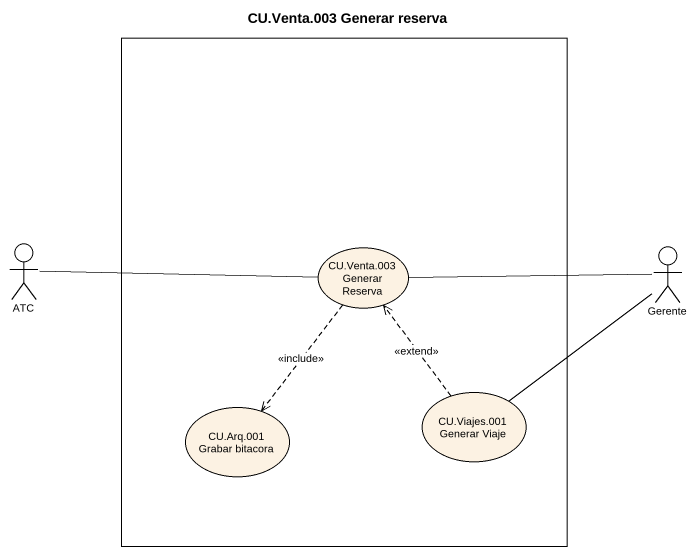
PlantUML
@startuml
title CU.Venta.003 Generar reserva
rectangle " " as rectangle1 {
  usecase "CU.Venta.003 Generar Reserva" as CU_Venta_003_Generar_Reserva
  usecase "CU.Viajes.001 Generar Viaje" as CU_Viajes_001_Generar_Viaje
  usecase "CU.Arq.001 Grabar bitacora" as CU_Arq_001_Grabar_bitacora
}
actor ATC
actor Gerente
ATC -right- CU_Venta_003_Generar_Reserva
CU_Venta_003_Generar_Reserva ..> CU_Arq_001_Grabar_bitacora : <<include>>
Gerente -left- CU_Venta_003_Generar_Reserva
Gerente -- CU_Viajes_001_Generar_Viaje
CU_Viajes_001_Generar_Viaje .up.> CU_Venta_003_Generar_Reserva : <<extend>>
@enduml
